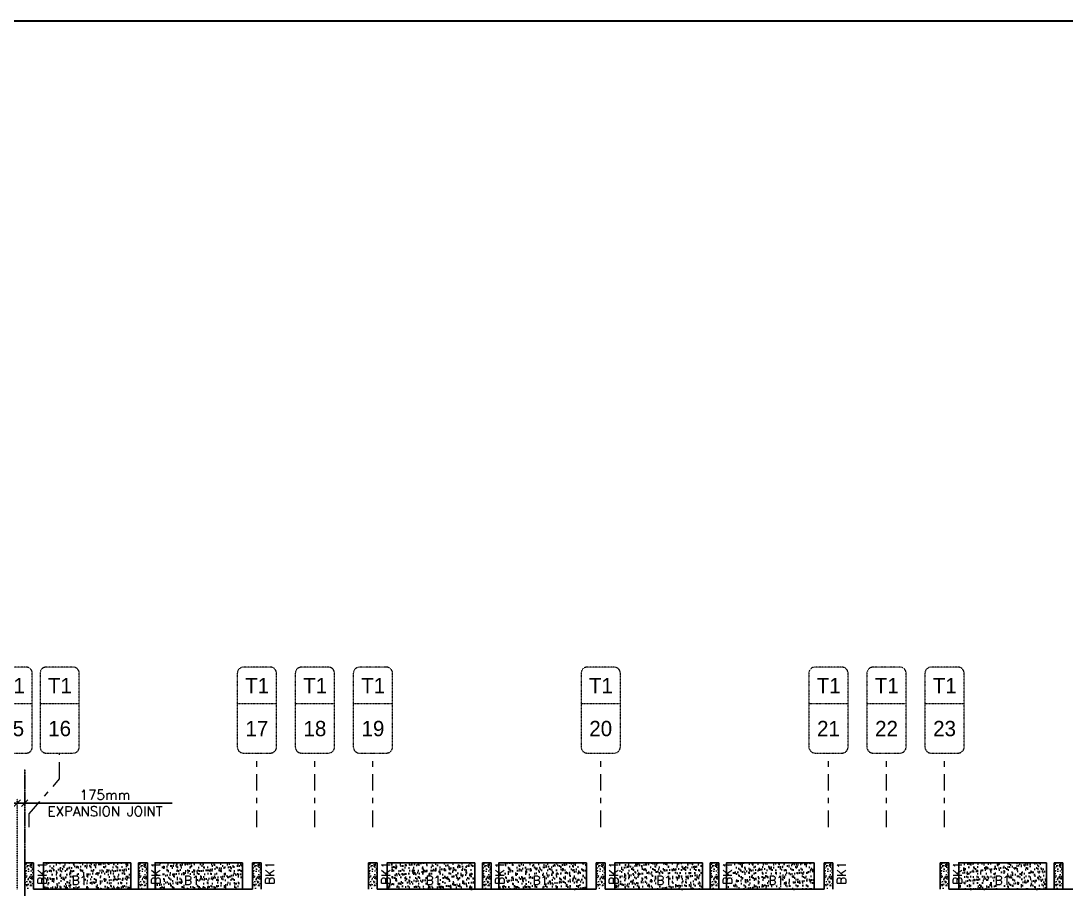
# Model space of a CAD drawing. Header units: millimetres. Extents: x 1078357 to 2594950, y -4969473 to -4636555.
# Drawn here: x 1400314 to 1424176, y -4656810 to -4636994 of the extents above; entities that cross this region are included whole.
import ezdxf
from ezdxf.enums import TextEntityAlignment as Align

# ---------------------------------------------------------------- set-up
doc = ezdxf.new("R2010")
doc.units = ezdxf.units.MM
doc.header["$PDMODE"] = 35
for name, pattern in [('CENTER', [2, 1.25, -0.25, 0.25, -0.25]), ('CONTINOUS', [0]), ('DGN STYLE 7', [8.34, 3.75, -1.67, 1.25, -1.67]), ('DOT', [0.25, 0, -0.25]), ('HIDDEN', [0.375, 0.25, -0.125]), ('New Retail block$0$CONTINOUS', [0])]:
    doc.linetypes.add(name, pattern=pattern)
doc.layers.get('0').update_dxf_attribs({"lineweight": 0})
doc.layers.get('Defpoints').update_dxf_attribs({"lineweight": 0})
for name, color, linetype, lineweight in [('A-_ANOTDIMA_D-', 6, 'Continuous', 13), ('A-_ANOTGRID_E-', 8, 'DGN STYLE 7', 13), ('Boundary', 40, 'Continuous', 30), ('GRID LINE', 8, 'Continuous', 0), ('HATCH', 8, 'Continuous', 30), ('S-NON STR RCC WALL', 8, 'Continuous', 0)]:
    doc.layers.add(name, color=color, linetype=linetype, lineweight=lineweight)
for name, color, linetype in [('B-200x650', 241, 'HIDDEN'), ('EXPANSION JOINT', 10, 'HIDDEN'), ('EXPANTION JOINT', 240, 'Continuous'), ('S-PROJECTION', 54, 'New Retail block$0$CONTINOUS')]:
    doc.layers.add(name, color=color, linetype=linetype)
doc.styles.add('Roman', font='romans')
doc.styles.add('ROMANS', font='romans.shx', dxfattribs={"width": 0.85})
doc.styles.get("Standard").update_dxf_attribs({"font": 'Adani Regular.ttf', "height": 500})
doc.dimstyles.new('HARESH', dxfattribs={"dimtxt": 150, "dimasz": 75, "dimexe": 0, "dimexo": 0, "dimgap": 25, "dimtad": 1, "dimdec": 0, "dimdsep": 46, "dimtxsty": 'Roman', "dimblk": 'OBLIQUE', "dimcen": 225, "dimdle": 25, "dimclrd": 2, "dimclre": 2, "dimclrt": 7, "dimadec": 8, "dimazin": 1, "dimtfac": 1, "dimtdec": 0, "dimtmove": 0, "dimatfit": 0, "dimfxl": 1, "dimlwd": -1, "dimlwe": -1, "dimarcsym": 0})

# ---------------------------------------------------------------- blocks, each defined once
blk = doc.blocks.new('_Oblique')
at = {"color": 0, "linetype": 'ByBlock', "lineweight": -2}
blk.add_line((-0.5, -0.5), (0.5, 0.5), dxfattribs=at)
blk = doc.blocks.new('*D1139')
at = {"layer": 'Defpoints', "color": 0, "linetype": 'CONTINOUS', "ltscale": 0.5, "transparency": 16777216}
for p in [(1400401, -4654796, 3), (1400401, -4654846), (1400227, -4656809, 0)]:
    blk.add_point(p, dxfattribs=at)
at = {"layer": 'EXPANTION JOINT', "color": 2, "linetype": 'DOT', "ltscale": 0.5, "transparency": 16777216}
for p, q in [((1400227, -4656809), (1400227, -4654746)), ((1400401, -4654796), (1400401, -4654946))]:
    blk.add_line(p, q, dxfattribs=at)
at = {"layer": 'EXPANTION JOINT', "color": 2, "linetype": 'CONTINOUS', "ltscale": 0.5, "transparency": 16777216}
for p, q in [((1400227, -4654846), (1400077, -4654846)), ((1400227, -4654846), (1400401, -4654846)), ((1400401, -4654846), (1403766, -4654846))]:
    blk.add_line(p, q, dxfattribs=at)
at = {"layer": 'EXPANTION JOINT', "color": 2, "linetype": 'CONTINOUS', "ltscale": 0.5, "transparency": 16777216, "xscale": 150, "yscale": 150, "zscale": 150}
blk.add_blockref('_Oblique', (1400227, -4654846), dxfattribs=at)
at = {"layer": 'EXPANTION JOINT', "color": 2, "linetype": 'CONTINOUS', "ltscale": 0.5, "transparency": 16777216, "xscale": 150, "yscale": 150, "zscale": 150, "rotation": 180}
blk.add_blockref('_Oblique', (1400401, -4654846), dxfattribs=at)
at = {"layer": 'EXPANTION JOINT', "color": 7, "linetype": 'CONTINOUS', "ltscale": 0.5, "transparency": 16777216, "char_height": 225, "attachment_point": 5, "style": 'Roman'}
for s, insert in [('175mm', (1402234, -4654659)), ('EXPANSION JOINT ', (1402234, -4655034))]:
    blk.add_mtext(s, dxfattribs=dict(at, insert=insert))
blk = doc.blocks.new('*D1140')
at = {"layer": 'Defpoints', "color": 0, "linetype": 'CONTINOUS', "ltscale": 0.5, "transparency": 16777216}
for p in [(1400401, -4654796, 3), (1400401, -4654846), (1400227, -4656809, 0)]:
    blk.add_point(p, dxfattribs=at)
at = {"layer": 'EXPANTION JOINT', "color": 2, "linetype": 'DOT', "ltscale": 0.5, "transparency": 16777216}
for p, q in [((1400227, -4656809), (1400227, -4654746)), ((1400401, -4654796), (1400401, -4654946))]:
    blk.add_line(p, q, dxfattribs=at)
at = {"layer": 'EXPANTION JOINT', "color": 2, "linetype": 'CONTINOUS', "ltscale": 0.5, "transparency": 16777216}
for p, q in [((1400227, -4654846), (1400077, -4654846)), ((1400227, -4654846), (1400401, -4654846)), ((1400401, -4654846), (1403766, -4654846))]:
    blk.add_line(p, q, dxfattribs=at)
at = {"layer": 'EXPANTION JOINT', "color": 2, "linetype": 'CONTINOUS', "ltscale": 0.5, "transparency": 16777216, "xscale": 150, "yscale": 150, "zscale": 150}
blk.add_blockref('_Oblique', (1400227, -4654846), dxfattribs=at)
at = {"layer": 'EXPANTION JOINT', "color": 2, "linetype": 'CONTINOUS', "ltscale": 0.5, "transparency": 16777216, "xscale": 150, "yscale": 150, "zscale": 150, "rotation": 180}
blk.add_blockref('_Oblique', (1400401, -4654846), dxfattribs=at)
at = {"layer": 'EXPANTION JOINT', "color": 7, "linetype": 'CONTINOUS', "ltscale": 0.5, "transparency": 16777216, "char_height": 225, "attachment_point": 5, "style": 'Roman'}
for s, insert in [('175mm', (1402234, -4654659)), ('EXPANSION JOINT ', (1402234, -4655034))]:
    blk.add_mtext(s, dxfattribs=dict(at, insert=insert))
blk = doc.blocks.new('Tower grid nomenclature-ex')
at = {"layer": 'A-_ANOTGRID_E-'}
blk.add_lwpolyline([(-1250, -600), (1750, -600, 0.414214), (2000, -350), (2000, 750, 0.414214), (1750, 1000), (-1250, 1000, 0.414214), (-1500, 750), (-1500, -350, 0.414214)], format="xyb", close=True, dxfattribs=at)
blk.add_lwpolyline([(0, 1000), (0, -600)], dxfattribs=at)
at = {"layer": 'A-_ANOTGRID_E-', "flags": 8}
for p in [(-1235, 400), (1788, 400)]:
    blk.add_attdef('GRID', text='', height=625, dxfattribs=at).set_placement(p, align=Align.MIDDLE_CENTER)
blk = doc.blocks.new('T1')
at = {"layer": 'GRID LINE', "linetype": 'DGN STYLE 7', "ltscale": 100, "elevation": 0}
for points in [[(84361, -31827), (84361, -31528), (85058, -30723), (85058, -30138)], [(89561, -31827), (89561, -30138)], [(90886, -31827), (90886, -30138)], [(92211, -31827), (92211, -30138)], [(97411, -31827), (97411, -30138)], [(102611, -31827), (102611, -30138)], [(103936, -31827), (103936, -30138)], [(105261, -31827), (105261, -30138)]]:
    blk.add_lwpolyline(points, dxfattribs=at)
at = {"layer": 'GRID LINE'}
ref = blk.add_blockref('Tower grid nomenclature-ex', (83874, -29018, 0), dxfattribs=dict(at, xscale=0.56, yscale=0.56, zscale=0.56, rotation=270))
ref.add_attrib('GRID', '15', dxfattribs={"layer": 'A-_ANOTGRID_E-', "height": 350}).set_placement((83986, -29578, 0), align=Align.MIDDLE_CENTER)
ref.add_attrib('GRID', 'T1', dxfattribs={"layer": 'A-_ANOTGRID_E-', "height": 350}).set_placement((83991, -28598, 0), align=Align.MIDDLE_CENTER)
ref = blk.add_blockref('Tower grid nomenclature-ex', (84946, -29018, 0), dxfattribs=dict(at, xscale=0.56, yscale=0.56, zscale=0.56, rotation=270))
ref.add_attrib('GRID', '16', dxfattribs={"layer": 'A-_ANOTGRID_E-', "height": 350}).set_placement((85058, -29578, 0), align=Align.MIDDLE_CENTER)
ref.add_attrib('GRID', 'T1', dxfattribs={"layer": 'A-_ANOTGRID_E-', "height": 350}).set_placement((85064, -28598, 0), align=Align.MIDDLE_CENTER)
ref = blk.add_blockref('Tower grid nomenclature-ex', (89449, -29018, 0), dxfattribs=dict(at, xscale=0.56, yscale=0.56, zscale=0.56, rotation=270))
ref.add_attrib('GRID', '17', dxfattribs={"layer": 'A-_ANOTGRID_E-', "height": 350}).set_placement((89561, -29578, 0), align=Align.MIDDLE_CENTER)
ref.add_attrib('GRID', 'T1', dxfattribs={"layer": 'A-_ANOTGRID_E-', "height": 350}).set_placement((89566, -28598, 0), align=Align.MIDDLE_CENTER)
ref = blk.add_blockref('Tower grid nomenclature-ex', (90774, -29018, 0), dxfattribs=dict(at, xscale=0.56, yscale=0.56, zscale=0.56, rotation=270))
ref.add_attrib('GRID', '18', dxfattribs={"layer": 'A-_ANOTGRID_E-', "height": 350}).set_placement((90886, -29578, 0), align=Align.MIDDLE_CENTER)
ref.add_attrib('GRID', 'T1', dxfattribs={"layer": 'A-_ANOTGRID_E-', "height": 350}).set_placement((90891, -28598, 0), align=Align.MIDDLE_CENTER)
ref = blk.add_blockref('Tower grid nomenclature-ex', (92099, -29018, 0), dxfattribs=dict(at, xscale=0.56, yscale=0.56, zscale=0.56, rotation=270))
ref.add_attrib('GRID', '19', dxfattribs={"layer": 'A-_ANOTGRID_E-', "height": 350}).set_placement((92211, -29578, 0), align=Align.MIDDLE_CENTER)
ref.add_attrib('GRID', 'T1', dxfattribs={"layer": 'A-_ANOTGRID_E-', "height": 350}).set_placement((92216, -28598, 0), align=Align.MIDDLE_CENTER)
ref = blk.add_blockref('Tower grid nomenclature-ex', (97299, -29018, 0), dxfattribs=dict(at, xscale=0.56, yscale=0.56, zscale=0.56, rotation=270))
ref.add_attrib('GRID', '20', dxfattribs={"layer": 'A-_ANOTGRID_E-', "height": 350}).set_placement((97411, -29578, 0), align=Align.MIDDLE_CENTER)
ref.add_attrib('GRID', 'T1', dxfattribs={"layer": 'A-_ANOTGRID_E-', "height": 350}).set_placement((97416, -28598, 0), align=Align.MIDDLE_CENTER)
ref = blk.add_blockref('Tower grid nomenclature-ex', (102499, -29018, 0), dxfattribs=dict(at, xscale=0.56, yscale=0.56, zscale=0.56, rotation=270))
ref.add_attrib('GRID', '21', dxfattribs={"layer": 'A-_ANOTGRID_E-', "height": 350}).set_placement((102611, -29578, 0), align=Align.MIDDLE_CENTER)
ref.add_attrib('GRID', 'T1', dxfattribs={"layer": 'A-_ANOTGRID_E-', "height": 350}).set_placement((102616, -28598, 0), align=Align.MIDDLE_CENTER)
ref = blk.add_blockref('Tower grid nomenclature-ex', (103824, -29018, 0), dxfattribs=dict(at, xscale=0.56, yscale=0.56, zscale=0.56, rotation=270))
ref.add_attrib('GRID', '22', dxfattribs={"layer": 'A-_ANOTGRID_E-', "height": 350}).set_placement((103936, -29578, 0), align=Align.MIDDLE_CENTER)
ref.add_attrib('GRID', 'T1', dxfattribs={"layer": 'A-_ANOTGRID_E-', "height": 350}).set_placement((103941, -28598, 0), align=Align.MIDDLE_CENTER)
ref = blk.add_blockref('Tower grid nomenclature-ex', (105149, -29018, 0), dxfattribs=dict(at, xscale=0.56, yscale=0.56, zscale=0.56, rotation=270))
ref.add_attrib('GRID', '23', dxfattribs={"layer": 'A-_ANOTGRID_E-', "height": 350}).set_placement((105261, -29578, 0), align=Align.MIDDLE_CENTER)
ref.add_attrib('GRID', 'T1', dxfattribs={"layer": 'A-_ANOTGRID_E-', "height": 350}).set_placement((105266, -28598, 0), align=Align.MIDDLE_CENTER)

msp = doc.modelspace()

# ---------------------------------------------------------------- hatches: boundary and pattern name
at = {"layer": 'HATCH'}
h = msp.add_hatch(dxfattribs=at)
h.set_pattern_fill('AR-SAND', color=8, scale=3, angle=179.97015)
h.set_pattern_definition([(37.4701541, (-1516232.07, 9330760.54), (-4.7236114, 146.8264517), [0, -115.824, 0, -129.54, 0, -123.825]), (7.4701541, (-1516232.07, 9330760.54), (134.9689868, 214.9772528), [0, -62.484, 0, -104.394, 0, -40.005]), (327.4701541, (-1516325.8, 9330760.59), (237.2979035, 0.3075449), [0, -38.1, 0, -137.16, 0, -179.07]), (317.4701541, (-1516325.8, 9330760.6), (229.1017424, 66.759465), [0, -19.05, 0, -89.916, 0, -102.87])])
h.paths.add_polyline_path([(1402826.5, -4656209.7), (1400826.5, -4656209.7), (1400826.5, -4656809.7), (1402826.5, -4656809.7)])
h = msp.add_hatch(dxfattribs=at)
h.set_pattern_fill('AR-SAND', color=8, scale=3, angle=179.97015)
h.set_pattern_definition([(37.4701541, (-1518782.07, 9330760.54), (-4.7236114, 146.8264517), [0, -115.824, 0, -129.54, 0, -123.825]), (7.4701541, (-1518782.07, 9330760.54), (134.9689868, 214.9772528), [0, -62.484, 0, -104.394, 0, -40.005]), (327.4701541, (-1518875.8, 9330760.59), (237.2979035, 0.3075449), [0, -38.1, 0, -137.16, 0, -179.07]), (317.4701541, (-1518875.8, 9330760.6), (229.1017424, 66.759465), [0, -19.05, 0, -89.916, 0, -102.87])])
h.paths.add_polyline_path([(1405376.5, -4656209.7), (1403376.5, -4656209.7), (1403376.5, -4656809.7), (1405376.5, -4656809.7)])
h = msp.add_hatch(dxfattribs=at)
h.set_pattern_fill('AR-SAND', color=8, scale=3, angle=179.97015)
h.set_pattern_definition([(37.4701541, (-1524082.07, 9330760.54), (-4.7236114, 146.8264517), [0, -115.824, 0, -129.54, 0, -123.825]), (7.4701541, (-1524082.07, 9330760.54), (134.9689868, 214.9772528), [0, -62.484, 0, -104.394, 0, -40.005]), (327.4701541, (-1524175.8, 9330760.59), (237.2979035, 0.3075449), [0, -38.1, 0, -137.16, 0, -179.07]), (317.4701541, (-1524175.8, 9330760.6), (229.1017424, 66.759465), [0, -19.05, 0, -89.916, 0, -102.87])])
h.paths.add_polyline_path([(1410676.5, -4656209.7), (1408676.5, -4656209.7), (1408676.5, -4656809.7), (1410676.5, -4656809.7)])
h = msp.add_hatch(dxfattribs=at)
h.set_pattern_fill('AR-SAND', color=8, scale=3, angle=179.97015)
h.set_pattern_definition([(37.4701541, (-1526632.07, 9330760.54), (-4.7236114, 146.8264517), [0, -115.824, 0, -129.54, 0, -123.825]), (7.4701541, (-1526632.07, 9330760.54), (134.9689868, 214.9772528), [0, -62.484, 0, -104.394, 0, -40.005]), (327.4701541, (-1526725.8, 9330760.59), (237.2979035, 0.3075449), [0, -38.1, 0, -137.16, 0, -179.07]), (317.4701541, (-1526725.8, 9330760.6), (229.1017424, 66.759465), [0, -19.05, 0, -89.916, 0, -102.87])])
h.paths.add_polyline_path([(1413226.5, -4656209.7), (1411226.5, -4656209.7), (1411226.5, -4656809.7), (1413226.5, -4656809.7)])
h = msp.add_hatch(dxfattribs=at)
h.set_pattern_fill('AR-SAND', color=8, scale=3, angle=179.97015)
h.set_pattern_definition([(37.4701541, (-1529282.07, 9330760.54), (-4.7236114, 146.8264517), [0, -115.824, 0, -129.54, 0, -123.825]), (7.4701541, (-1529282.07, 9330760.54), (134.9689868, 214.9772528), [0, -62.484, 0, -104.394, 0, -40.005]), (327.4701541, (-1529375.8, 9330760.59), (237.2979035, 0.3075449), [0, -38.1, 0, -137.16, 0, -179.07]), (317.4701541, (-1529375.8, 9330760.6), (229.1017424, 66.759465), [0, -19.05, 0, -89.916, 0, -102.87])])
h.paths.add_polyline_path([(1415876.5, -4656209.7), (1413876.5, -4656209.7), (1413876.5, -4656809.7), (1415876.5, -4656809.7)])
h = msp.add_hatch(dxfattribs=at)
h.set_pattern_fill('AR-SAND', color=8, scale=3, angle=179.97015)
h.set_pattern_definition([(37.4701541, (-1531832.07, 9330760.54), (-4.7236114, 146.8264517), [0, -115.824, 0, -129.54, 0, -123.825]), (7.4701541, (-1531832.07, 9330760.54), (134.9689868, 214.9772528), [0, -62.484, 0, -104.394, 0, -40.005]), (327.4701541, (-1531925.8, 9330760.59), (237.2979035, 0.3075449), [0, -38.1, 0, -137.16, 0, -179.07]), (317.4701541, (-1531925.8, 9330760.6), (229.1017424, 66.759465), [0, -19.05, 0, -89.916, 0, -102.87])])
h.paths.add_polyline_path([(1418426.5, -4656209.7), (1416426.5, -4656209.7), (1416426.5, -4656809.7), (1418426.5, -4656809.7)])
h = msp.add_hatch(dxfattribs=at)
h.set_pattern_fill('AR-SAND', color=8, scale=3, angle=179.97015)
h.set_pattern_definition([(37.4701541, (-1537132.07, 9330760.54), (-4.7236114, 146.8264517), [0, -115.824, 0, -129.54, 0, -123.825]), (7.4701541, (-1537132.07, 9330760.54), (134.9689868, 214.9772528), [0, -62.484, 0, -104.394, 0, -40.005]), (327.4701541, (-1537225.8, 9330760.59), (237.2979035, 0.3075449), [0, -38.1, 0, -137.16, 0, -179.07]), (317.4701541, (-1537225.8, 9330760.6), (229.1017424, 66.759465), [0, -19.05, 0, -89.916, 0, -102.87])])
h.paths.add_polyline_path([(1423726.5, -4656209.7), (1421726.5, -4656209.7), (1421726.5, -4656809.7), (1423726.5, -4656809.7)])
at = {"layer": 'S-NON STR RCC WALL'}
h = msp.add_hatch(dxfattribs=at)
h.set_pattern_fill('AR-CONC', color=256, angle=180)
h.set_pattern_definition([(50, (-7133443.57, 32898878.56), (182.184669, -15.93908554), [19.05, -209.55]), (355, (-7133443.57, 32898878.56), (-35.2434214, 191.0568452), [15.24, -167.6405842]), (100.4514447, (-7133428.38, 32898877.23), (146.9412471, 175.1177519), [16.1900088, -178.0902446]), (46.1842, (-7133443.57, 32898929.36), (271.0790409, -42.0423279), [28.575, -314.325]), (96.6355576, (-7133420.98, 32898925.85), (237.404134, 247.4261246), [24.2850231, -267.1356082]), (351.1841512, (-7133443.57, 32898929.36), (237.404134, 247.4261246), [22.859967, -251.459732]), (21, (-7133418.17, 32898916.66), (151.61439127, -102.2651982), [19.05, -209.55]), (326, (-7133418.17, 32898916.66), (61.80202835, 184.1879661), [15.24, -167.64]), (71.451445, (-7133405.53, 32898908.13), (213.4164193, 81.9227689), [16.1900088, -178.0899376]), (37.5, (-7133443.566, 32898878.556), (3.08860325, 84.55503887), [0, -165.608, 0, -170.18, 0, -168.275]), (7.5, (-7133443.57, 32898878.56), (66.8196625, 100.18057482), [0, -97.028, 0, -161.798, 0, -64.135]), (327.5, (-7133500.21, 32898878.556), (135.59059517, -5.72874399), [0, -63.5, 0, -198.12, 0, -262.89]), (317.5, (-7133525.61, 32898878.56), (148.1291814, 25.42649103), [0, -82.55, 0, -131.572, 0, -186.69])])
h.paths.add_polyline_path([(1400601.2, -4656809.6), (1400601.2, -4656209.6), (1400401.2, -4656209.6), (1400401.2, -4656809.6), (1400601.2, -4656809.6)], is_closed=False)
h = msp.add_hatch(dxfattribs=at)
h.set_pattern_fill('AR-CONC', color=256, angle=180)
h.set_pattern_definition([(50, (-7130843.55, 32898878.51), (182.184669, -15.93908554), [19.05, -209.55]), (355, (-7130843.55, 32898878.51), (-35.2434214, 191.0568452), [15.24, -167.6405842]), (100.4514447, (-7130828.36, 32898877.18), (146.9412471, 175.1177519), [16.1900088, -178.0902446]), (46.1842, (-7130843.55, 32898929.31), (271.0790409, -42.0423279), [28.575, -314.325]), (96.6355576, (-7130820.96, 32898925.8), (237.404134, 247.4261246), [24.2850231, -267.1356082]), (351.1841512, (-7130843.55, 32898929.3), (237.404134, 247.4261246), [22.859967, -251.459732]), (21, (-7130818.15, 32898916.61), (151.61439127, -102.2651982), [19.05, -209.55]), (326, (-7130818.15, 32898916.61), (61.80202835, 184.1879661), [15.24, -167.64]), (71.451445, (-7130805.51, 32898908.09), (213.4164193, 81.9227689), [16.1900088, -178.0899376]), (37.5, (-7130843.545, 32898878.51), (3.08860325, 84.55503887), [0, -165.608, 0, -170.18, 0, -168.275]), (7.5, (-7130843.545, 32898878.51), (66.8196625, 100.18057482), [0, -97.028, 0, -161.798, 0, -64.135]), (327.5, (-7130900.19, 32898878.51), (135.59059517, -5.72874399), [0, -63.5, 0, -198.12, 0, -262.89]), (317.5, (-7130925.59, 32898878.51), (148.1291814, 25.42649103), [0, -82.55, 0, -131.572, 0, -186.69])])
h.paths.add_polyline_path([(1403201.2, -4656809.7), (1403201.2, -4656209.7), (1403001.2, -4656209.7), (1403001.2, -4656809.7), (1403201.2, -4656809.7)], is_closed=False)
h = msp.add_hatch(dxfattribs=at)
h.set_pattern_fill('AR-CONC', color=256, angle=180)
h.set_pattern_definition([(50, (-7128243.57, 32898878.55), (182.184669, -15.93908554), [19.05, -209.55]), (355, (-7128243.57, 32898878.55), (-35.2434214, 191.0568452), [15.24, -167.6405842]), (100.4514447, (-7128228.38, 32898877.22), (146.9412471, 175.1177519), [16.1900088, -178.0902446]), (46.1842, (-7128243.57, 32898929.35), (271.0790409, -42.0423279), [28.575, -314.325]), (96.6355576, (-7128220.98, 32898925.85), (237.404134, 247.4261246), [24.2850231, -267.1356082]), (351.1841512, (-7128243.57, 32898929.35), (237.404134, 247.4261246), [22.859967, -251.459732]), (21, (-7128218.17, 32898916.65), (151.61439127, -102.2651982), [19.05, -209.55]), (326, (-7128218.17, 32898916.65), (61.80202835, 184.1879661), [15.24, -167.64]), (71.451445, (-7128205.53, 32898908.13), (213.4164193, 81.9227689), [16.1900088, -178.0899376]), (37.5, (-7128243.566, 32898878.55), (3.08860325, 84.55503887), [0, -165.608, 0, -170.18, 0, -168.275]), (7.5, (-7128243.57, 32898878.55), (66.8196625, 100.18057482), [0, -97.028, 0, -161.798, 0, -64.135]), (327.5, (-7128300.21, 32898878.55), (135.59059517, -5.72874399), [0, -63.5, 0, -198.12, 0, -262.89]), (317.5, (-7128325.61, 32898878.55), (148.1291814, 25.42649103), [0, -82.55, 0, -131.572, 0, -186.69])])
h.paths.add_polyline_path([(1405801.2, -4656809.6), (1405801.2, -4656209.6), (1405601.2, -4656209.6), (1405601.2, -4656809.6), (1405801.2, -4656809.6)], is_closed=False)
h = msp.add_hatch(dxfattribs=at)
h.set_pattern_fill('AR-CONC', color=256, angle=180)
h.set_pattern_definition([(50, (-7125593.55, 32898878.51), (182.184669, -15.93908554), [19.05, -209.55]), (355, (-7125593.55, 32898878.51), (-35.2434214, 191.0568452), [15.24, -167.6405842]), (100.4514447, (-7125578.36, 32898877.18), (146.9412471, 175.1177519), [16.1900088, -178.0902446]), (46.1842, (-7125593.55, 32898929.31), (271.0790409, -42.0423279), [28.575, -314.325]), (96.6355576, (-7125570.96, 32898925.8), (237.404134, 247.4261246), [24.2850231, -267.1356082]), (351.1841512, (-7125593.55, 32898929.3), (237.404134, 247.4261246), [22.859967, -251.459732]), (21, (-7125568.15, 32898916.61), (151.61439127, -102.2651982), [19.05, -209.55]), (326, (-7125568.15, 32898916.61), (61.80202835, 184.1879661), [15.24, -167.64]), (71.451445, (-7125555.51, 32898908.09), (213.4164193, 81.9227689), [16.1900088, -178.0899376]), (37.5, (-7125593.545, 32898878.51), (3.08860325, 84.55503887), [0, -165.608, 0, -170.18, 0, -168.275]), (7.5, (-7125593.545, 32898878.51), (66.8196625, 100.18057482), [0, -97.028, 0, -161.798, 0, -64.135]), (327.5, (-7125650.19, 32898878.51), (135.59059517, -5.72874399), [0, -63.5, 0, -198.12, 0, -262.89]), (317.5, (-7125675.59, 32898878.51), (148.1291814, 25.42649103), [0, -82.55, 0, -131.572, 0, -186.69])])
h.paths.add_polyline_path([(1408451.2, -4656809.7), (1408451.2, -4656209.7), (1408251.2, -4656209.7), (1408251.2, -4656809.7), (1408451.2, -4656809.7)], is_closed=False)
h = msp.add_hatch(dxfattribs=at)
h.set_pattern_fill('AR-CONC', color=256, angle=180)
h.set_pattern_definition([(50, (-7122993.57, 32898878.52), (182.184669, -15.93908554), [19.05, -209.55]), (355, (-7122993.57, 32898878.52), (-35.2434214, 191.0568452), [15.24, -167.6405842]), (100.4514447, (-7122978.38, 32898877.19), (146.9412471, 175.1177519), [16.1900088, -178.0902446]), (46.1842, (-7122993.57, 32898929.32), (271.0790409, -42.0423279), [28.575, -314.325]), (96.6355576, (-7122970.98, 32898925.81), (237.404134, 247.4261246), [24.2850231, -267.1356082]), (351.1841512, (-7122993.57, 32898929.32), (237.404134, 247.4261246), [22.859967, -251.459732]), (21, (-7122968.17, 32898916.62), (151.61439127, -102.2651982), [19.05, -209.55]), (326, (-7122968.17, 32898916.62), (61.80202835, 184.1879661), [15.24, -167.64]), (71.451445, (-7122955.53, 32898908.1), (213.4164193, 81.9227689), [16.1900088, -178.0899376]), (37.5, (-7122993.566, 32898878.52), (3.08860325, 84.55503887), [0, -165.608, 0, -170.18, 0, -168.275]), (7.5, (-7122993.57, 32898878.52), (66.8196625, 100.18057482), [0, -97.028, 0, -161.798, 0, -64.135]), (327.5, (-7123050.21, 32898878.52), (135.59059517, -5.72874399), [0, -63.5, 0, -198.12, 0, -262.89]), (317.5, (-7123075.61, 32898878.52), (148.1291814, 25.42649103), [0, -82.55, 0, -131.572, 0, -186.69])])
h.paths.add_polyline_path([(1411051.2, -4656809.7), (1411051.2, -4656209.7), (1410851.2, -4656209.7), (1410851.2, -4656809.7), (1411051.2, -4656809.7)], is_closed=False)
h = msp.add_hatch(dxfattribs=at)
h.set_pattern_fill('AR-CONC', color=256, angle=180)
h.set_pattern_definition([(50, (-7120393.57, 32898878.54), (182.184669, -15.93908554), [19.05, -209.55]), (355, (-7120393.57, 32898878.54), (-35.2434214, 191.0568452), [15.24, -167.6405842]), (100.4514447, (-7120378.38, 32898877.21), (146.9412471, 175.1177519), [16.1900088, -178.0902446]), (46.1842, (-7120393.57, 32898929.34), (271.0790409, -42.0423279), [28.575, -314.325]), (96.6355576, (-7120370.98, 32898925.84), (237.404134, 247.4261246), [24.2850231, -267.1356082]), (351.1841512, (-7120393.57, 32898929.34), (237.404134, 247.4261246), [22.859967, -251.459732]), (21, (-7120368.17, 32898916.64), (151.61439127, -102.2651982), [19.05, -209.55]), (326, (-7120368.17, 32898916.64), (61.80202835, 184.1879661), [15.24, -167.64]), (71.451445, (-7120355.53, 32898908.12), (213.4164193, 81.9227689), [16.1900088, -178.0899376]), (37.5, (-7120393.566, 32898878.54), (3.08860325, 84.55503887), [0, -165.608, 0, -170.18, 0, -168.275]), (7.5, (-7120393.57, 32898878.54), (66.8196625, 100.18057482), [0, -97.028, 0, -161.798, 0, -64.135]), (327.5, (-7120450.21, 32898878.54), (135.59059517, -5.72874399), [0, -63.5, 0, -198.12, 0, -262.89]), (317.5, (-7120475.61, 32898878.54), (148.1291814, 25.42649103), [0, -82.55, 0, -131.572, 0, -186.69])])
h.paths.add_polyline_path([(1413651.2, -4656809.7), (1413651.2, -4656209.7), (1413451.2, -4656209.7), (1413451.2, -4656809.7), (1413651.2, -4656809.7)], is_closed=False)
h = msp.add_hatch(dxfattribs=at)
h.set_pattern_fill('AR-CONC', color=256, angle=180)
h.set_pattern_definition([(50, (-7117793.55, 32898878.51), (182.184669, -15.93908554), [19.05, -209.55]), (355, (-7117793.55, 32898878.51), (-35.2434214, 191.0568452), [15.24, -167.6405842]), (100.4514447, (-7117778.36, 32898877.18), (146.9412471, 175.1177519), [16.1900088, -178.0902446]), (46.1842, (-7117793.55, 32898929.31), (271.0790409, -42.0423279), [28.575, -314.325]), (96.6355576, (-7117770.96, 32898925.8), (237.404134, 247.4261246), [24.2850231, -267.1356082]), (351.1841512, (-7117793.55, 32898929.3), (237.404134, 247.4261246), [22.859967, -251.459732]), (21, (-7117768.15, 32898916.61), (151.61439127, -102.2651982), [19.05, -209.55]), (326, (-7117768.15, 32898916.61), (61.80202835, 184.1879661), [15.24, -167.64]), (71.451445, (-7117755.51, 32898908.09), (213.4164193, 81.9227689), [16.1900088, -178.0899376]), (37.5, (-7117793.545, 32898878.51), (3.08860325, 84.55503887), [0, -165.608, 0, -170.18, 0, -168.275]), (7.5, (-7117793.545, 32898878.51), (66.8196625, 100.18057482), [0, -97.028, 0, -161.798, 0, -64.135]), (327.5, (-7117850.19, 32898878.51), (135.59059517, -5.72874399), [0, -63.5, 0, -198.12, 0, -262.89]), (317.5, (-7117875.59, 32898878.51), (148.1291814, 25.42649103), [0, -82.55, 0, -131.572, 0, -186.69])])
h.paths.add_polyline_path([(1416251.2, -4656809.7), (1416251.2, -4656209.7), (1416051.2, -4656209.7), (1416051.2, -4656809.7), (1416251.2, -4656809.7)], is_closed=False)
h = msp.add_hatch(dxfattribs=at)
h.set_pattern_fill('AR-CONC', color=256, angle=180)
h.set_pattern_definition([(50, (-7115193.55, 32898878.51), (182.184669, -15.93908554), [19.05, -209.55]), (355, (-7115193.55, 32898878.51), (-35.2434214, 191.0568452), [15.24, -167.6405842]), (100.4514447, (-7115178.36, 32898877.18), (146.9412471, 175.1177519), [16.1900088, -178.0902446]), (46.1842, (-7115193.55, 32898929.31), (271.0790409, -42.0423279), [28.575, -314.325]), (96.6355576, (-7115170.96, 32898925.8), (237.404134, 247.4261246), [24.2850231, -267.1356082]), (351.1841512, (-7115193.55, 32898929.3), (237.404134, 247.4261246), [22.859967, -251.459732]), (21, (-7115168.15, 32898916.61), (151.61439127, -102.2651982), [19.05, -209.55]), (326, (-7115168.15, 32898916.61), (61.80202835, 184.1879661), [15.24, -167.64]), (71.451445, (-7115155.51, 32898908.09), (213.4164193, 81.9227689), [16.1900088, -178.0899376]), (37.5, (-7115193.545, 32898878.51), (3.08860325, 84.55503887), [0, -165.608, 0, -170.18, 0, -168.275]), (7.5, (-7115193.545, 32898878.51), (66.8196625, 100.18057482), [0, -97.028, 0, -161.798, 0, -64.135]), (327.5, (-7115250.19, 32898878.51), (135.59059517, -5.72874399), [0, -63.5, 0, -198.12, 0, -262.89]), (317.5, (-7115275.59, 32898878.51), (148.1291814, 25.42649103), [0, -82.55, 0, -131.572, 0, -186.69])])
h.paths.add_polyline_path([(1418851.2, -4656809.7), (1418851.2, -4656209.7), (1418651.2, -4656209.7), (1418651.2, -4656809.7), (1418851.2, -4656809.7)], is_closed=False)
h = msp.add_hatch(dxfattribs=at)
h.set_pattern_fill('AR-CONC', color=256, angle=180)
h.set_pattern_definition([(50, (-7112543.55, 32898878.51), (182.184669, -15.93908554), [19.05, -209.55]), (355, (-7112543.55, 32898878.51), (-35.2434214, 191.0568452), [15.24, -167.6405842]), (100.4514447, (-7112528.36, 32898877.18), (146.9412471, 175.1177519), [16.1900088, -178.0902446]), (46.1842, (-7112543.55, 32898929.31), (271.0790409, -42.0423279), [28.575, -314.325]), (96.6355576, (-7112520.96, 32898925.8), (237.404134, 247.4261246), [24.2850231, -267.1356082]), (351.1841512, (-7112543.55, 32898929.3), (237.404134, 247.4261246), [22.859967, -251.459732]), (21, (-7112518.15, 32898916.61), (151.61439127, -102.2651982), [19.05, -209.55]), (326, (-7112518.15, 32898916.61), (61.80202835, 184.1879661), [15.24, -167.64]), (71.451445, (-7112505.51, 32898908.09), (213.4164193, 81.9227689), [16.1900088, -178.0899376]), (37.5, (-7112543.545, 32898878.51), (3.08860325, 84.55503887), [0, -165.608, 0, -170.18, 0, -168.275]), (7.5, (-7112543.545, 32898878.51), (66.8196625, 100.18057482), [0, -97.028, 0, -161.798, 0, -64.135]), (327.5, (-7112600.19, 32898878.51), (135.59059517, -5.72874399), [0, -63.5, 0, -198.12, 0, -262.89]), (317.5, (-7112625.59, 32898878.51), (148.1291814, 25.42649103), [0, -82.55, 0, -131.572, 0, -186.69])])
h.paths.add_polyline_path([(1421501.2, -4656809.7), (1421501.2, -4656209.7), (1421301.2, -4656209.7), (1421301.2, -4656809.7), (1421501.2, -4656809.7)], is_closed=False)
h = msp.add_hatch(dxfattribs=at)
h.set_pattern_fill('AR-CONC', color=256, angle=180)
h.set_pattern_definition([(50, (-7109943.57, 32898878.52), (182.184669, -15.93908554), [19.05, -209.55]), (355, (-7109943.57, 32898878.52), (-35.2434214, 191.0568452), [15.24, -167.6405842]), (100.4514447, (-7109928.38, 32898877.19), (146.9412471, 175.1177519), [16.1900088, -178.0902446]), (46.1842, (-7109943.57, 32898929.32), (271.0790409, -42.0423279), [28.575, -314.325]), (96.6355576, (-7109920.98, 32898925.81), (237.404134, 247.4261246), [24.2850231, -267.1356082]), (351.1841512, (-7109943.57, 32898929.32), (237.404134, 247.4261246), [22.859967, -251.459732]), (21, (-7109918.17, 32898916.62), (151.61439127, -102.2651982), [19.05, -209.55]), (326, (-7109918.17, 32898916.62), (61.80202835, 184.1879661), [15.24, -167.64]), (71.451445, (-7109905.53, 32898908.1), (213.4164193, 81.9227689), [16.1900088, -178.0899376]), (37.5, (-7109943.566, 32898878.52), (3.08860325, 84.55503887), [0, -165.608, 0, -170.18, 0, -168.275]), (7.5, (-7109943.57, 32898878.52), (66.8196625, 100.18057482), [0, -97.028, 0, -161.798, 0, -64.135]), (327.5, (-7110000.21, 32898878.52), (135.59059517, -5.72874399), [0, -63.5, 0, -198.12, 0, -262.89]), (317.5, (-7110025.61, 32898878.52), (148.1291814, 25.42649103), [0, -82.55, 0, -131.572, 0, -186.69])])
h.paths.add_polyline_path([(1424101.2, -4656809.7), (1424101.2, -4656209.7), (1423901.2, -4656209.7), (1423901.2, -4656809.7), (1424101.2, -4656809.7)], is_closed=False)

# ---------------------------------------------------------------- linework, layer by layer
at = {"layer": 'B-200x650', "linetype": 'CONTINOUS', "ltscale": 700}
for p, q in [((1400601.2, -4656209.6, 0), (1400401.2, -4656209.6, 0)), ((1400401.2, -4656209.6, 0), (1400401.2, -4656809.6, 0)), ((1400601.2, -4656809.6, 0), (1400601.2, -4656209.6, 0)), ((1403201.2, -4656209.6, 0), (1403001.2, -4656209.6, 0)), ((1403001.2, -4656209.6, 0), (1403001.2, -4656809.6, 0)), ((1403201.2, -4656809.6, 0), (1403201.2, -4656209.6, 0)), ((1405801.2, -4656209.6, 0), (1405601.2, -4656209.6, 0)), ((1405601.2, -4656209.6, 0), (1405601.2, -4656809.6, 0)), ((1405801.2, -4656809.6, 0), (1405801.2, -4656209.6, 0)), ((1408451.2, -4656209.7, 0), (1408251.2, -4656209.7, 0)), ((1408251.2, -4656209.7, 0), (1408251.2, -4656809.7, 0)), ((1408451.2, -4656809.7, 0), (1408451.2, -4656209.7, 0)), ((1411051.2, -4656209.7, 0), (1410851.2, -4656209.7, 0)), ((1410851.2, -4656209.7, 0), (1410851.2, -4656809.7, 0)), ((1411051.2, -4656809.7, 0), (1411051.2, -4656209.7, 0)), ((1413651.2, -4656209.7, 0), (1413451.2, -4656209.7, 0)), ((1413451.2, -4656209.7, 0), (1413451.2, -4656809.7, 0)), ((1413651.2, -4656809.7, 0), (1413651.2, -4656209.7, 0)), ((1416251.2, -4656209.7, 0), (1416051.2, -4656209.7, 0)), ((1416051.2, -4656209.7, 0), (1416051.2, -4656809.7, 0)), ((1416251.2, -4656809.7, 0), (1416251.2, -4656209.7, 0)), ((1418851.2, -4656209.7, 0), (1418651.2, -4656209.7, 0)), ((1418651.2, -4656209.7, 0), (1418651.2, -4656809.7, 0)), ((1418851.2, -4656809.7, 0), (1418851.2, -4656209.7, 0)), ((1421501.2, -4656209.7, 0), (1421301.2, -4656209.7, 0)), ((1421301.2, -4656209.7, 0), (1421301.2, -4656809.7, 0)), ((1421501.2, -4656809.7, 0), (1421501.2, -4656209.7, 0)), ((1424101.2, -4656209.7, 0), (1423901.2, -4656209.7, 0)), ((1423901.2, -4656209.7, 0), (1423901.2, -4656809.7, 0)), ((1424101.2, -4656809.7, 0), (1424101.2, -4656209.7, 0)), ((1405601.5, -4656809.7, 0), (1400601.5, -4656809.7, 0)), ((1413451.5, -4656809.7, 0), (1408451.5, -4656809.7, 0)), ((1418651.5, -4656809.7, 0), (1413651.5, -4656809.7, 0)), ((1426501.5, -4656809.7, 0), (1421501.5, -4656809.7, 0))]:
    msp.add_line(p, q, dxfattribs=at)
at = {"layer": 'Boundary', "ltscale": 700, "elevation": 0}
msp.add_lwpolyline([(1346322.5, -4636994.1), (1453025, -4636994.1), (1453025, -4686048.4), (1346322.5, -4686048.4)], close=True, dxfattribs=at)
at = {"layer": 'EXPANSION JOINT'}
msp.add_line((1400401.5, -4654069.7, 0), (1400401.5, -4674402.2, 0), dxfattribs=at)
msp.add_line((1400401.5, -4654069.7, 0), (1400401.5, -4674402.2, 0), dxfattribs=at)
at = {"layer": 'S-PROJECTION', "elevation": 0}
for points in [[(1402826.5, -4656209.7), (1400826.5, -4656209.7), (1400826.5, -4656809.7), (1402826.5, -4656809.7)], [(1405376.5, -4656209.7), (1403376.5, -4656209.7), (1403376.5, -4656809.7), (1405376.5, -4656809.7)], [(1410676.5, -4656209.7), (1408676.5, -4656209.7), (1408676.5, -4656809.7), (1410676.5, -4656809.7)], [(1413226.5, -4656209.7), (1411226.5, -4656209.7), (1411226.5, -4656809.7), (1413226.5, -4656809.7)], [(1415876.5, -4656209.7), (1413876.5, -4656209.7), (1413876.5, -4656809.7), (1415876.5, -4656809.7)], [(1418426.5, -4656209.7), (1416426.5, -4656209.7), (1416426.5, -4656809.7), (1418426.5, -4656809.7)], [(1423726.5, -4656209.7), (1421726.5, -4656209.7), (1421726.5, -4656809.7), (1423726.5, -4656809.7)]]:
    msp.add_lwpolyline(points, close=True, dxfattribs=at)

# ---------------------------------------------------------------- block references
at = {"layer": 'A-_ANOTDIMA_D-', "color": 2, "linetype": 'CENTER', "ltscale": 700}
msp.add_blockref('T1', (1316140.7, -4623567, 0), dxfattribs=at)

# ---------------------------------------------------------------- texts
at = {"layer": 'B-200x650', "linetype": 'CONTINOUS', "ltscale": 700, "style": 'ROMANS'}
for p in [(1400896.9, -4656709.3, 50), (1403496.9, -4656709.3, 50), (1406096.9, -4656709.3, 50), (1408746.9, -4656709.3, 50), (1411346.9, -4656709.3, 50), (1413946.9, -4656709.3, 50), (1416546.9, -4656709.3, 50), (1419146.9, -4656709.3, 50), (1421796.9, -4656709.3, 50)]:
    msp.add_text('BK1', height=200, rotation=90, dxfattribs=at).set_placement(p)
at = {"layer": 'B-200x650', "linetype": 'HIDDEN', "ltscale": 500, "style": 'ROMANS'}
for p in [(1401474.8, -4656709.3, -2.7), (1404039.6, -4656709.3, -2.7), (1409558, -4656709.3, -2.7), (1411996.9, -4656709.3, -2.7), (1414823.6, -4656709.3, -2.7), (1417383.6, -4656709.3, -2.7), (1422546, -4656709.3, -2.7)]:
    msp.add_text('B1', height=200, rotation=359.99906, dxfattribs=at).set_placement(p)

# ---------------------------------------------------------------- dimensions: what is measured, and where the dimension line sits
at = {"layer": 'EXPANTION JOINT', "linetype": 'CONTINOUS', "ltscale": 0.5}
for picture in ['*D1139', '*D1140']:
    dim = msp.add_linear_dim(base=(1400401.5, -4654846.5, -2.8), p1=(1400226.5, -4656809.4, -2.8), p2=(1400401.5, -4654796.1, 0), text='175mm\\XEXPANSION JOINT ', dimstyle='HARESH', override={"dimtxt": 225, "dimasz": 150, "dimexe": 100, "dimgap": 75, "dimtxsty": 'Roman', "dimdle": 1, "dimfxl": 500, "dimarcsym": 1}, dxfattribs=at)
    dim.commit()
    dim.dimension.update_dxf_attribs({"geometry": picture, "text_midpoint": (1402233.6, -4654846.5, -2.8)})

doc.saveas('drawing.dxf')
